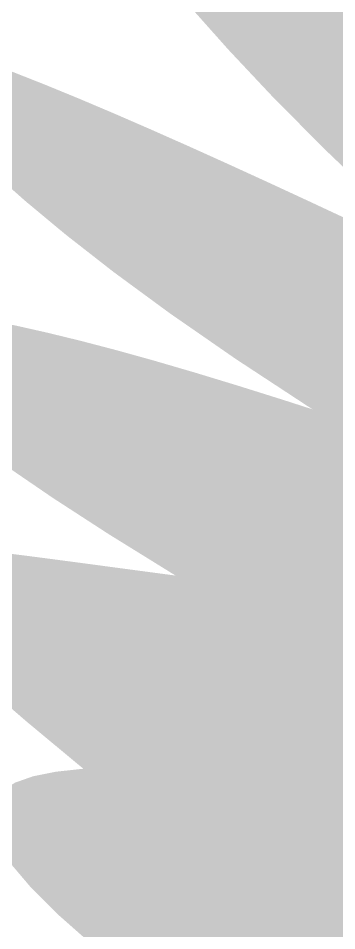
# Model space of a CAD drawing. Header units: millimetres. Extents: x 471 to 1044, y 7 to 541.
# Drawn here: x 490.57 to 494.04, y 117.44 to 127.4 of the extents above; entities that cross this region are included whole.
import ezdxf

# ---------------------------------------------------------------- set-up
doc = ezdxf.new("R2010")
doc.units = ezdxf.units.MM
doc.layers.add('magpiefill', color=3, linetype='Continuous')

msp = doc.modelspace()

# ---------------------------------------------------------------- hatches: boundary and pattern name
at = {"layer": 'magpiefill'}
h = msp.add_hatch(color=253, dxfattribs=at)
h.dxf.hatch_style = 1
h.paths.add_polyline_path([(493.7434623647433, 128.203816398431), (493.4434009972762, 128.4290655239577), (493.1561094891312, 128.6410865476249), (492.88139051996, 128.8396260844311), (492.6198366139091, 129.0237796296946), (492.3720402951252, 129.1926426787332), (492.1385940877551, 129.3453107268649), (491.9200905159453, 129.4808792694079), (491.7171221038426, 129.5984438016801), (491.5302813755936, 129.6970998189996), (491.3602452503763, 129.7761797105193), (491.2080282274948, 129.8359634407325), (491.0747292012844, 129.8769678679675), (490.9614470660804, 129.8997098505522), (490.8692807162183, 129.904706246815), (490.7993290460334, 129.8924739150841), (490.7526909498613, 129.8635297136875), (490.7304653220371, 129.8183905009536), (490.7337492595142, 129.7569037279903), (490.7636326697175, 129.6762392170244), (490.8212036626897, 129.5728973830623), (490.9075503484737, 129.4433786411107), (491.0237608371122, 129.2841834061761), (491.1709232386481, 129.0918120932651), (491.3501256631241, 128.8627651173842), (491.562456220583, 128.5935428935399), (491.8104392644138, 128.280799085287), (492.1023441213908, 127.9218003503722), (492.4478763616343, 127.5139665950904), (492.8567415552646, 127.0547177257366), (493.3386452724023, 126.5414736486057), (493.9032930831677, 125.9716542699927), (494.5603905576812, 125.3426794961924), (495.3196432660631, 124.6519692335), (495.4336862522692, 124.5974720790263), (495.8457830617876, 124.3989256657445), (496.2574353001088, 124.1987796079354), (496.4077258124193, 124.1249870971277), (496.082602785522, 124.5553553817072), (495.7822157853388, 124.9445443100886), (495.5066893065389, 125.2946109824522), (495.2561478437912, 125.6076124989777), (495.0307158917647, 125.8856059598454), (494.8305179451285, 126.1306484652352), (494.6556784985517, 126.3447971153269), (494.5063220467031, 126.5301090103009), (494.3824189643423, 126.6886440087642), (494.2833231465893, 126.8224730030331), (494.2082343686548, 126.9336696438511), (494.1563524057493, 127.0243075819621), (494.1268770330832, 127.0964604681094), (494.1190080258672, 127.1522019530366), (494.1319451593116, 127.1936056874873), (494.1648882086271, 127.2227453222051), (494.2219600261915, 127.238007871394), (494.3269757730519, 127.2230338030995), (494.5086736874227, 127.1577769488278), (494.7957920075185, 127.0221911400847), (495.2170689715534, 126.7962302083765), (495.8012428177421, 126.4598479852089), (496.5276419493908, 126.022731092974), (496.0276172790607, 126.4200810690069), (495.5685984233263, 126.783838569047), (495.1464388393633, 127.1170058064969), (494.7569919843476, 127.4225849947583), (494.396111315455, 127.7035783472332), (494.0596502898616, 127.9629880773235)])
h = msp.add_hatch(color=253, dxfattribs=at)
h.dxf.hatch_style = 1
h.paths.add_polyline_path([(493.3000100636229, 125.6023206101797), (492.8668057320192, 125.8008178124196), (492.4390548699154, 125.9941012872135), (492.0202548133532, 126.1801566297044), (491.6139028983746, 126.3569694350354), (491.2234964610216, 126.5225252983495), (490.8525723521585, 126.6748493145315), (490.5048254819392, 126.8121245774332), (490.1839902753398, 126.9325736806482), (489.8938011573367, 127.0344192177702), (489.6379925529061, 127.1158837823926), (489.4202988870243, 127.1751899681092), (489.2444545846676, 127.2105603685135), (489.1141940708122, 127.2202175771991), (489.032372500296, 127.2026014270243), (488.9983279474037, 127.1570207079054), (489.0105192162814, 127.0830014490238), (489.0674051110754, 126.9800696795605), (489.167444435932, 126.8477514286967), (489.3090959949974, 126.6855727256134), (489.4908185924178, 126.493059599492), (489.7110710323395, 126.2697380795134), (489.9704571698136, 126.0147677521607), (490.2781610635105, 125.7258424331235), (490.6455118230056, 125.4002894953935), (491.0838385578742, 125.0354363119623), (491.6044703776916, 124.6286102558213), (492.2187363920331, 124.1771386999622), (492.937965710474, 123.6783490173766), (493.7734874425897, 123.129568581056), (493.9754920502002, 123.064368862553), (494.5235895181914, 122.883576684286), (495.0961683115549, 122.6912905879077), (495.2749080983884, 122.6303697080393), (494.6814101232911, 123.0186881147172), (494.1778128143595, 123.3866291474402), (493.7563540829613, 123.7322286801078), (493.4092718404636, 124.0535225866197), (493.1288039982343, 124.3485467408754), (492.9071884676408, 124.6153370167745), (492.7366631600506, 124.8519292882166), (492.6094659868312, 125.0563594291011), (492.5236200258942, 125.2255292372417), (492.5002890213276, 125.3518042061067), (492.5664218837634, 125.4264157530787), (492.7489675238335, 125.4405952955398), (493.07487485217, 125.3855742508726), (493.5710927794049, 125.2525840364593), (494.2645702161702, 125.0328560696823), (495.1822560730984, 124.7176217679239), (495.0184477703966, 124.7959000266173), (494.5973705150133, 124.9956906873537), (494.1687897911619, 125.1977426427898), (493.7351705286844, 125.4006240853507)])
h = msp.add_hatch(color=255, dxfattribs=at)
h.dxf.hatch_style = 1
h.paths.add_polyline_path([(496.6713400683902, 123.9955527267625), (496.2574353001088, 124.1987796079354), (495.8457830617874, 124.3989256657446), (495.4336862522691, 124.5974720790264), (495.1822560730985, 124.7176217679238), (494.2645702161702, 125.0328560696823), (493.5710927794049, 125.2525840364593), (493.07487485217, 125.3855742508726), (492.7489675238335, 125.4405952955398), (492.5664218837634, 125.4264157530787), (492.5002890213276, 125.3518042061067), (492.5236200258942, 125.2255292372417), (492.6094659868312, 125.0563594291011), (492.7366631600506, 124.8519292882166), (492.9071884676408, 124.6153370167745), (493.1288039982343, 124.3485467408754), (493.4092718404636, 124.0535225866197), (493.7563540829613, 123.7322286801078), (494.1778128143595, 123.3866291474402), (494.6814101232911, 123.0186881147172), (495.2749080983884, 122.6303697080393), (495.692487472687, 122.4880437975757), (496.3103270343001, 122.2745874918967), (496.9415509903712, 122.0525446672746), (497.5765443251928, 121.823756274562), (498.2056920230582, 121.5900632646121), (498.81937906826, 121.3533065882775), (499.4079904450914, 121.1153271964113), (499.9619111378451, 120.8779660398664), (500.471526130814, 120.6430640694957), (500.794437388404, 120.6430640694957), (501.0527646822068, 120.7076137754591), (501.1819297559994, 120.9012628933497), (501.2465108660042, 121.3531108350942), (501.311091976009, 121.4822102470212), (500.9694344876318, 121.7018521628077), (500.591346050198, 121.9307577831472), (500.1838940756569, 122.166317216145), (499.7541459759577, 122.4059205699064), (499.3091691630497, 122.6469579525371), (498.8560310488817, 122.8868194721421), (498.4017990454033, 123.122895236827), (497.9535405645636, 123.3525753546971), (497.5166955994605, 123.5739317789797), (497.0901944677884, 123.7877638433893)])
h = msp.add_hatch(color=253, dxfattribs=at)
h.dxf.hatch_style = 1
h.paths.add_polyline_path([(492.485497174496, 123.5324496471114), (492.0427345840299, 123.6619339113579), (491.6281581069542, 123.7772581367057), (491.2423160505495, 123.8781458364508), (490.8849861208045, 123.9653474737047), (490.5557533733845, 124.0398702490331), (490.2542028639554, 124.1027213630015), (489.9799196481825, 124.1549080161752), (489.7324887817316, 124.1974374091197), (489.5114953202683, 124.2313167424006), (489.3165243194579, 124.2575532165831), (489.1470324047829, 124.276986165472), (489.0019624809909, 124.2897834558282), (488.8801290226466, 124.2959450876515), (488.7803465043145, 124.295471060942), (488.7014294005591, 124.2883613756999), (488.6421921859449, 124.2746160319248), (488.6014493350363, 124.2542350296171), (488.578015322398, 124.2272183687765), (488.5711047377933, 124.1932451287503), (488.5815326317821, 124.1507107062739), (488.6105141701231, 124.0976895774297), (488.659264518575, 124.0322562183005), (488.7289988428965, 123.9524851049687), (488.8209323088465, 123.8564507135171), (488.9362800821835, 123.7422275200279), (489.0762573286664, 123.607890000584), (489.2441357372126, 123.4509980888536), (489.4514130893751, 123.2670535488508), (489.7116436898655, 123.0510436021747), (490.0383818433954, 122.7979554704248), (490.4451818546764, 122.5027763752005), (490.9455980284202, 122.1604935381013), (491.5531846693385, 121.7660941807267), (492.2807477632342, 121.3150294573089), (492.5755900362722, 121.2750214602206), (492.9338291524219, 121.2253725695095), (493.3055833406463, 121.172405849532), (493.3489916750254, 121.1660165976683), (493.0110868408133, 121.3342551682899), (492.7281187564971, 121.5000826729418), (492.4942191496028, 121.6619730074329), (492.3035197476564, 121.818400067572), (492.1501522781842, 121.9678377491678), (492.0282484687123, 122.1087599480293), (491.9319400467666, 122.239640559965), (491.8553587398735, 122.3589534807841), (491.7934721132142, 122.465671029658), (491.7445910825915, 122.56075921921), (491.7078624014636, 122.6456824854263), (491.6824328232883, 122.7219052642934), (491.6674491015239, 122.7908919917971), (491.6620579896282, 122.8541071039239), (491.6654062410594, 122.9130150366598), (491.6766406092756, 122.9690802259911), (491.6952339212711, 123.0233277764128), (491.7219632981861, 123.075025466455), (491.7579319346972, 123.1230017431564), (491.804243025481, 123.1660850535559), (491.8619997652139, 123.2031038446922), (491.9323053485725, 123.2328865636043), (492.0162629702334, 123.2542616573307), (492.1149758248732, 123.2660575729105), (492.2299306372978, 123.2671214225705), (492.3641482528313, 123.2563749792899), (492.5210330469274, 123.2327586812359), (492.7039893950396, 123.1952129665758), (492.9164216726213, 123.1426782734767), (493.1617342551263, 123.0740950401061), (493.443331518008, 122.9884037046311), (493.76461783672, 122.8845447052188), (494.1336516447201, 122.7595245462114), (494.5771076074822, 122.6026139966484), (495.1263144484843, 122.4011498917441), (495.812600891205, 122.1424690667129), (496.6672956591221, 121.8139083567692), (497.7217274757138, 121.4028045971272), (499.0072250644583, 120.8964946230014), (500.5551171488337, 120.282315269606), (500.5361072408189, 120.3203155396782), (500.471526130814, 120.6430640694957), (499.9619111378451, 120.8779660398664), (499.4079904450913, 121.1153271964113), (498.81937906826, 121.3533065882775), (498.2056920230581, 121.5900632646121), (497.5765443251928, 121.823756274562), (496.9415509903711, 122.0525446672746), (496.3103270343001, 122.2745874918967), (495.692487472687, 122.4880437975757), (495.0961683115549, 122.6912905879076), (494.5235895181914, 122.883576684286), (493.9754920502002, 123.064368862553), (493.4526168651848, 123.2331338985513), (492.9557049207489, 123.3893385681233)])
h = msp.add_hatch(color=255, dxfattribs=at)
h.dxf.hatch_style = 1
h.paths.add_polyline_path([(495.812600891205, 122.1424690667129), (495.1263144484844, 122.4011498917441), (494.5771076074822, 122.6026139966484), (494.1336516447201, 122.7595245462114), (493.76461783672, 122.8845447052188), (493.443331518008, 122.9884037046311), (493.1617342551263, 123.0740950401061), (492.9164216726213, 123.1426782734767), (492.7039893950396, 123.1952129665758), (492.5210330469274, 123.2327586812359), (492.3641482528313, 123.2563749792899), (492.2299306372978, 123.2671214225705), (492.1149758248732, 123.2660575729105), (492.0162629702334, 123.2542616573307), (491.9323053485725, 123.2328865636043), (491.8619997652139, 123.2031038446922), (491.804243025481, 123.1660850535559), (491.7579319346972, 123.1230017431564), (491.7219632981861, 123.075025466455), (491.6952339212711, 123.0233277764128), (491.6766406092756, 122.9690802259911), (491.6654062410594, 122.9130150366598), (491.6620579896282, 122.8541071039239), (491.6674491015239, 122.7908919917971), (491.6824328232883, 122.7219052642934), (491.7078624014636, 122.6456824854263), (491.7445910825915, 122.56075921921), (491.7934721132142, 122.465671029658), (491.8553587398735, 122.3589534807841), (491.9319400467666, 122.239640559965), (492.0282484687123, 122.1087599480293), (492.1501522781842, 121.9678377491678), (492.3035197476564, 121.818400067572), (492.4942191496028, 121.6619730074329), (492.7281187564971, 121.5000826729418), (493.0110868408133, 121.3342551682899), (493.3489916750254, 121.1660165976683), (493.6928087276727, 121.1154103310187), (494.0974614402288, 121.0536750447002), (494.521497605042, 120.9864890213071), (494.9652975770961, 120.9134720884001), (495.4229386243983, 120.8355672608618), (495.8869222432125, 120.7540483504048), (496.3497499298022, 120.6701891687419), (496.803923180431, 120.5852635275858), (497.2419434913625, 120.5005452386492), (497.6563123588604, 120.4173081136448), (498.0395312791882, 120.3368259642855), (498.3873025600562, 120.2599265818335), (498.7081317549623, 120.1856536757502), (499.0137252288507, 120.1126049350466), (499.3157893466658, 120.0393780487338), (499.6260304733527, 119.9645707058226), (499.956154973855, 119.8867805953242), (500.3178692131175, 119.8046054062494), (500.7228795560846, 119.7166428276094), (500.6652723146115, 120.0621181994186), (500.5551171488337, 120.282315269606), (499.0072250644582, 120.8964946230014), (497.7217274757138, 121.4028045971272), (496.667295659122, 121.8139083567692)])
h = msp.add_hatch(color=253, dxfattribs=at)
h.dxf.hatch_style = 1
h.paths.add_polyline_path([(493.6928087276727, 121.1154103310187), (493.3055833406463, 121.172405849532), (492.933829152422, 121.2253725695095), (492.5755900362723, 121.2750214602206), (492.2289098654695, 121.3220634909346), (491.8918325132863, 121.3672096309212), (491.562401852995, 121.4111708494497), (491.2395904274236, 121.4543618789044), (490.9260854576212, 121.4960125041293), (490.6255028341923, 121.5350562730832), (490.3414584477416, 121.5704267337251), (490.0775681888736, 121.6010574340139), (489.8374479481928, 121.6258819219084), (489.624713616304, 121.6438337453674), (489.4429810838116, 121.6538464523499), (489.2949079291982, 121.6548980284901), (489.1793184824581, 121.6461442101227), (489.0940787614638, 121.6267851712583), (489.0370547840877, 121.5960210859071), (489.0061125682021, 121.5530521280794), (488.9991181316794, 121.4970784717855), (489.0139374923921, 121.4273002910356), (489.0484366682123, 121.34291775984), (489.1034075838563, 121.2414915259351), (489.1913457914146, 121.1140241319622), (489.3276727498213, 120.9498785942883), (489.5278099180108, 120.7384179292806), (489.8071787549171, 120.4690051533061), (490.1812007194746, 120.1310032827321), (490.6652972706174, 119.7137753339259), (491.2748898672797, 119.2066843232545), (491.6291959736858, 119.2240738164059), (492.0441232602071, 119.2279990254624), (492.5186829196621, 119.2200155821602), (493.0545939696528, 119.2018120194185), (493.6499258660292, 119.1750951129766), (494.2881498176311, 119.1416446098565), (494.949087471546, 119.1032584999008), (495.6125604748611, 119.061734772952), (496.258390474664, 119.0188714188525), (496.8663991180423, 118.9764664274449), (497.4164080520832, 118.9363177885718), (497.8882389238737, 118.9002234920757), (498.9861377704376, 118.6420246682214), (499.5673763218308, 118.5129252562945), (499.8902875794208, 118.706574374185), (499.8902875794208, 118.835673786112), (499.8902875794208, 119.1584223159296), (499.6965385418405, 119.2875217278565), (499.5673763218308, 119.6102702576741), (500.0840337632187, 119.5457205517105), (500.342361057021, 119.5457205517105), (500.7298534246163, 119.5457205517105), (500.7298534246163, 119.6748199636374), (500.7228795560846, 119.7166428276094), (500.3178692131175, 119.8046054062494), (499.956154973855, 119.8867805953242), (499.6260304733527, 119.9645707058226), (499.3157893466662, 120.0393780487338), (499.0137252288507, 120.1126049350466), (498.7081317549622, 120.1856536757502), (498.3873025600562, 120.2599265818335), (498.0395312791882, 120.3368259642855), (497.6563123588603, 120.4173081136448), (497.2419434913625, 120.5005452386492), (496.803923180431, 120.5852635275858), (496.3497499298022, 120.6701891687419), (495.8869222432125, 120.7540483504048), (495.4229386243983, 120.8355672608618), (494.965297577096, 120.9134720884001), (494.521497605042, 120.9864890213071), (494.0974614402288, 121.0536750447002)])
h.paths.add_polyline_path([(491.4062270167595, 120.5403192144133), (491.4411310840616, 120.5997438440856), (491.4924548001276, 120.654547216356), (491.5612058686445, 120.7043738521789), (491.6483919932994, 120.7488682725087), (491.7554259363972, 120.7875170055427), (491.8853406947154, 120.8191746084503), (492.0415743236495, 120.8425376456439), (492.2275648785948, 120.8563026815362), (492.4467504149468, 120.8591662805395), (492.702568988101, 120.8498250070663), (492.9984586534528, 120.8269754255289), (493.3378574663976, 120.7893141003401), (493.7218521703627, 120.7362189369597), (494.1421242609027, 120.6697932050381), (494.588003921604, 120.5928215152732), (495.0488213360528, 120.5080884783629), (495.5139066878356, 120.4183787050051), (495.9725901605387, 120.3264768058976), (496.4142019377485, 120.2351673917385), (496.8280722030513, 120.1472350732256), (497.2056453439984, 120.0648719897706), (497.5468225639987, 119.9879003956407), (497.8536192704266, 119.9155500738168), (498.1280508706559, 119.8470508072799), (498.3721327720608, 119.7816323790108), (498.5878803820151, 119.7185245719906), (498.777309107893, 119.6569571692001), (498.9424343570685, 119.5961599536204), (499.0851727436901, 119.5355207022315), (499.2070457090047, 119.475059168009), (499.3094759010338, 119.414953097928), (499.3938859677987, 119.3553802389635), (499.4616985573209, 119.2965183380903), (499.5143363176218, 119.2385451422833), (499.5532218967227, 119.1816383985174), (499.5797779426454, 119.1259758537676), (499.5951405959903, 119.0718636214069), (499.5992999676762, 119.0201212804009), (499.5919596612009, 118.9716967761133), (499.5728232800623, 118.927538053908), (499.5415944277582, 118.8885930591487), (499.4979767077868, 118.8558097371991), (499.4416737236458, 118.8301360334231), (499.3723890788332, 118.8125198931843), (499.2891842169554, 118.8036426531834), (499.1885519420539, 118.8031192154679), (499.0663428982785, 118.8102978734221), (498.9184077297793, 118.8245269204304), (498.7405970807063, 118.8451546498772), (498.5287615952089, 118.8715293551467), (498.2787519174381, 118.9029993296234), (497.986418691543, 118.9389128666916), (497.6497267611515, 118.9785985073807), (497.2750977678024, 119.0213057833006), (496.8710675525118, 119.0662644737062), (496.4461719562959, 119.1127043578524), (496.008946820172, 119.1598552149939), (495.5679279851547, 119.2069468243859), (495.1316512922617, 119.2532089652831), (494.7086525825089, 119.2978714169406), (494.3062525255456, 119.340479944748), (493.9269111055508, 119.3818442586353), (493.5718731353373, 119.4230900546672), (493.2423834277173, 119.4653430289082), (492.9396867955031, 119.5097288774232), (492.6650280515069, 119.5573732962768), (492.4196520085411, 119.6094019815338), (492.2048034794179, 119.6669406292588), (492.0210949915576, 119.7307298294912), (491.8666099308114, 119.799969748168), (491.7387993976387, 119.873475445201), (491.6351144924987, 119.9500619805019), (491.5530063158506, 120.0285444139824), (491.4899259681536, 120.1077378055543), (491.443324549867, 120.1864572151291), (491.4106531614501, 120.2635177026187), (491.3899556705666, 120.3378725714418), (491.381647013699, 120.4090280990458), (491.3867348945344, 120.4766288063848)], flags=16)
h = msp.add_hatch(color=255, dxfattribs=at)
h.dxf.hatch_style = 1
h.paths.add_polyline_path([(497.2056453439983, 120.0648719897706), (496.8280722030514, 120.1472350732256), (496.4142019377485, 120.2351673917385), (495.9725901605387, 120.3264768058976), (495.5139066878356, 120.4183787050051), (495.0488213360528, 120.5080884783629), (494.588003921604, 120.5928215152732), (494.1421242609027, 120.6697932050381), (493.7218521703627, 120.7362189369597), (493.3378574663976, 120.7893141003401), (492.9984586534528, 120.8269754255289), (492.702568988101, 120.8498250070663), (492.4467504149468, 120.8591662805395), (492.2275648785948, 120.8563026815362), (492.0415743236495, 120.8425376456439), (491.8853406947154, 120.8191746084503), (491.7554259363972, 120.7875170055427), (491.6483919932994, 120.7488682725087), (491.5612058686445, 120.7043738521789), (491.4924548001276, 120.654547216356), (491.4411310840616, 120.5997438440856), (491.4062270167595, 120.5403192144133), (491.3867348945344, 120.4766288063848), (491.381647013699, 120.4090280990458), (491.3899556705666, 120.3378725714418), (491.4106531614501, 120.2635177026187), (491.443324549867, 120.1864572151291), (491.4899259681536, 120.1077378055543), (491.5530063158506, 120.0285444139824), (491.6351144924987, 119.9500619805019), (491.7387993976387, 119.873475445201), (491.8666099308114, 119.799969748168), (492.0210949915576, 119.7307298294912), (492.2048034794179, 119.6669406292588), (492.4196520085411, 119.6094019815338), (492.6650280515069, 119.5573732962768), (492.9396867955031, 119.5097288774232), (493.2423834277173, 119.4653430289082), (493.5718731353373, 119.4230900546672), (493.9269111055508, 119.3818442586353), (494.3062525255455, 119.340479944748), (494.7086525825089, 119.2978714169406), (495.1316512922617, 119.2532089652831), (495.5679279851547, 119.2069468243859), (496.0089468201716, 119.1598552149939), (496.4461719562959, 119.1127043578524), (496.8710675525118, 119.0662644737062), (497.2750977678023, 119.0213057833006), (497.6497267611516, 118.9785985073807), (497.986418691543, 118.9389128666916), (498.2787519174381, 118.9029993296234), (498.5287615952091, 118.8715293551467), (498.7405970807062, 118.8451546498772), (498.9184077297793, 118.8245269204304), (499.0663428982785, 118.8102978734221), (499.1885519420539, 118.8031192154679), (499.2891842169554, 118.8036426531834), (499.3723890788332, 118.8125198931843), (499.4416737236458, 118.8301360334231), (499.4979767077868, 118.8558097371991), (499.5415944277582, 118.8885930591487), (499.5728232800623, 118.927538053908), (499.5919596612009, 118.9716967761133), (499.5992999676762, 119.0201212804009), (499.5951405959903, 119.0718636214069), (499.5797779426454, 119.1259758537676), (499.5532218967227, 119.1816383985174), (499.5143363176218, 119.2385451422833), (499.4616985573209, 119.2965183380903), (499.3938859677987, 119.3553802389635), (499.3094759010337, 119.414953097928), (499.2070457090047, 119.475059168009), (499.0851727436901, 119.5355207022315), (498.9424343570685, 119.5961599536204), (498.777309107893, 119.6569571692001), (498.5878803820151, 119.7185245719906), (498.3721327720608, 119.7816323790108), (498.1280508706559, 119.8470508072799), (497.8536192704266, 119.9155500738168), (497.5468225639987, 119.9879003956407)])
h = msp.add_hatch(color=253, dxfattribs=at)
h.dxf.hatch_style = 1
h.paths.add_polyline_path([(498.7278076228524, 118.4483755503311), (497.8882389238739, 118.9002234920757), (497.4164080520831, 118.9363177885718), (496.8663991180423, 118.9764664274449), (496.2583904746641, 119.0188714188525), (495.612560474861, 119.061734772952), (494.9490874715459, 119.1032584999008), (494.2881498176311, 119.1416446098565), (493.6499258660292, 119.1750951129766), (493.0545939696528, 119.2018120194185), (492.5186829196621, 119.2200155821602), (492.0441232602071, 119.2279990254624), (491.6291959736858, 119.2240738164059), (491.2721820424958, 119.2065514220719), (490.9713624490349, 119.1737433095414), (490.7250181757008, 119.1239609458955), (490.5314302048914, 119.0555157982151), (490.3888795190043, 118.9667193335815), (490.2965732108253, 118.8558449420552), (490.2574228146923, 118.7210137056165), (490.275265975331, 118.5603086292252), (490.3539403374672, 118.3718127178408), (490.4972835458267, 118.1536089764232), (490.7091332451354, 117.9037804099322), (490.9933270801191, 117.6204100233275), (491.3537026955034, 117.3015808215689), (491.453016254122, 117.3099426222017), (491.7230019051374, 117.3226165707235), (492.0631712717012, 117.3304915297728), (492.4830086481567, 117.3337156168604), (492.9864050041944, 117.3325866171123), (493.5548780108938, 117.3280009861127), (494.164352014682, 117.3210048470609), (494.7907513619855, 117.312644323156), (495.4100003992313, 117.3039655375971), (495.9980234728463, 117.2960146135833), (496.5307449292569, 117.289837674314), (496.9840891148901, 117.2864808429879), (497.1778352986883, 117.4155802549151), (497.4361654462739, 117.4155802549151), (497.6944927400762, 117.4801299608785), (498.1465690714592, 117.4801299608785), (498.4048963652619, 117.4801299608785), (498.5986425490594, 117.5446796668421), (498.7923887328573, 117.673779078769), (498.9215538066499, 117.9965276085866), (498.9861377704376, 118.1901767264769)])
h.paths.add_polyline_path([(491.6312911140227, 118.3091676944901), (491.6382759116074, 118.3878377470865), (491.6584398878897, 118.4642267898886), (491.6943121855601, 118.5372980034244), (491.7487973678471, 118.6061034386041), (491.8247999979797, 118.6696951463377), (491.9252246391863, 118.7271251775355), (492.0529758546958, 118.7774455831077), (492.2109582077368, 118.8197084139645), (492.4020762615381, 118.8529657210161), (492.6280292847035, 118.8765855375816), (492.8856953673381, 118.8911998266158), (493.170747304922, 118.8977565334826), (493.4788578929354, 118.8972036035457), (493.8056999268584, 118.8904889821687), (494.1469462021714, 118.8785606147156), (494.4982695143544, 118.8623664465501), (494.8553426588878, 118.8428544230358), (495.2138779505608, 118.8208144998848), (495.5697457814001, 118.7964046742009), (495.9188560627415, 118.7696249534363), (496.2571187059208, 118.740475345043), (496.5804436222737, 118.7089558564731), (496.8847407231361, 118.6750664951787), (497.1659199198439, 118.6388072686119), (497.4198911237327, 118.6001781842247), (497.6435521896099, 118.5591594983564), (497.8377527461689, 118.5156524628946), (498.0043303655745, 118.4695385786138), (498.1451226199918, 118.420699346289), (498.2619670815855, 118.3690162666948), (498.3567013225205, 118.3143708406058), (498.4311629149617, 118.2566445687969), (498.4871894310741, 118.1957189520427), (498.5261442303805, 118.1317223548784), (498.5474938218358, 118.0657705968806), (498.5502305017532, 117.9992263613867), (498.5333465664456, 117.9334523317336), (498.495834312226, 117.8698111912587), (498.4366860354072, 117.8096656232991), (498.3548940323025, 117.7543783111918), (498.2494505992247, 117.7053119382742), (498.1192294790459, 117.6635230776153), (497.9626302008745, 117.6288438612121), (497.7779337403779, 117.6008003107938), (497.5634210732235, 117.5789184480895), (497.3173731750788, 117.5627242948281), (497.0380710216113, 117.5517438727388), (496.7237955884883, 117.5455032035505), (496.3728278513774, 117.5435283089924), (495.9856420251638, 117.5453353374106), (495.5714852816051, 117.5504009436195), (495.1417980316765, 117.5581919090507), (494.7080206863533, 117.5681750151356), (494.2815936566111, 117.5798170433058), (493.8739573534249, 117.5925847749928), (493.4965521877704, 117.6059449916281), (493.1608185706227, 117.6193644746431), (492.8753417502673, 117.6326062386286), (492.6372863242296, 117.6466182308113), (492.4409617273454, 117.662644631577), (492.2806773944501, 117.6819296213114), (492.1507427603792, 117.7057173804007), (492.0454672599685, 117.7352520892304), (491.9591603280533, 117.7717779281865), (491.8861313994693, 117.8165390776548), (491.8217470099127, 117.8703254927261), (491.7656020985219, 117.9321102273111), (491.7183487052959, 118.0004121100254), (491.680638870234, 118.0737499694848), (491.6531246333351, 118.1506426343049), (491.6364580345983, 118.2296089331015)], flags=16)
h = msp.add_hatch(color=255, dxfattribs=at)
h.dxf.hatch_style = 1
h.paths.add_polyline_path([(498.4311629149617, 118.2566445687969), (498.3567013225205, 118.3143708406058), (498.2619670815855, 118.3690162666948), (498.1451226199918, 118.420699346289), (498.0043303655746, 118.4695385786138), (497.8377527461689, 118.5156524628946), (497.6435521896099, 118.5591594983564), (497.4198911237327, 118.6001781842247), (497.1659199198439, 118.6388072686119), (496.8847407231361, 118.6750664951787), (496.5804436222737, 118.7089558564731), (496.2571187059208, 118.740475345043), (495.9188560627415, 118.7696249534363), (495.5697457814001, 118.7964046742009), (495.2138779505608, 118.8208144998848), (494.8553426588877, 118.8428544230358), (494.4982695143544, 118.8623664465501), (494.1469462021714, 118.8785606147156), (493.8056999268584, 118.8904889821687), (493.4788578929354, 118.8972036035457), (493.170747304922, 118.8977565334826), (492.8856953673381, 118.8911998266158), (492.6280292847035, 118.8765855375816), (492.4020762615381, 118.8529657210161), (492.2109582077368, 118.8197084139645), (492.0529758546958, 118.7774455831077), (491.9252246391863, 118.7271251775355), (491.8247999979797, 118.6696951463377), (491.7487973678471, 118.6061034386041), (491.6943121855601, 118.5372980034244), (491.6584398878897, 118.4642267898886), (491.6382759116074, 118.3878377470865), (491.6312911140227, 118.3091676944901), (491.6364580345983, 118.2296089331015), (491.6531246333351, 118.1506426343049), (491.680638870234, 118.0737499694848), (491.7183487052959, 118.0004121100254), (491.7656020985219, 117.9321102273111), (491.8217470099127, 117.8703254927261), (491.8861313994693, 117.8165390776548), (491.9591603280533, 117.7717779281865), (492.0454672599685, 117.7352520892304), (492.1507427603792, 117.7057173804007), (492.2806773944501, 117.6819296213114), (492.4409617273454, 117.662644631577), (492.6372863242296, 117.6466182308113), (492.8753417502673, 117.6326062386286), (493.1608185706227, 117.6193644746431), (493.4965521877704, 117.6059449916281), (493.8739573534249, 117.5925847749928), (494.2815936566111, 117.5798170433058), (494.7080206863533, 117.5681750151356), (495.1417980316765, 117.5581919090507), (495.5714852816051, 117.5504009436195), (495.9856420251639, 117.5453353374106), (496.3728278513774, 117.5435283089924), (496.7237955884884, 117.5455032035505), (497.0380710216114, 117.5517438727388), (497.3173731750788, 117.5627242948281), (497.5634210732235, 117.5789184480895), (497.7779337403779, 117.6008003107938), (497.9626302008745, 117.6288438612121), (498.1192294790459, 117.6635230776153), (498.2494505992247, 117.7053119382742), (498.3548940323025, 117.7543783111918), (498.4366860354072, 117.8096656232991), (498.495834312226, 117.8698111912587), (498.5333465664456, 117.9334523317336), (498.5502305017532, 117.9992263613867), (498.5474938218358, 118.0657705968806), (498.5261442303805, 118.1317223548784), (498.4871894310741, 118.1957189520427)])

doc.saveas('drawing.dxf')
